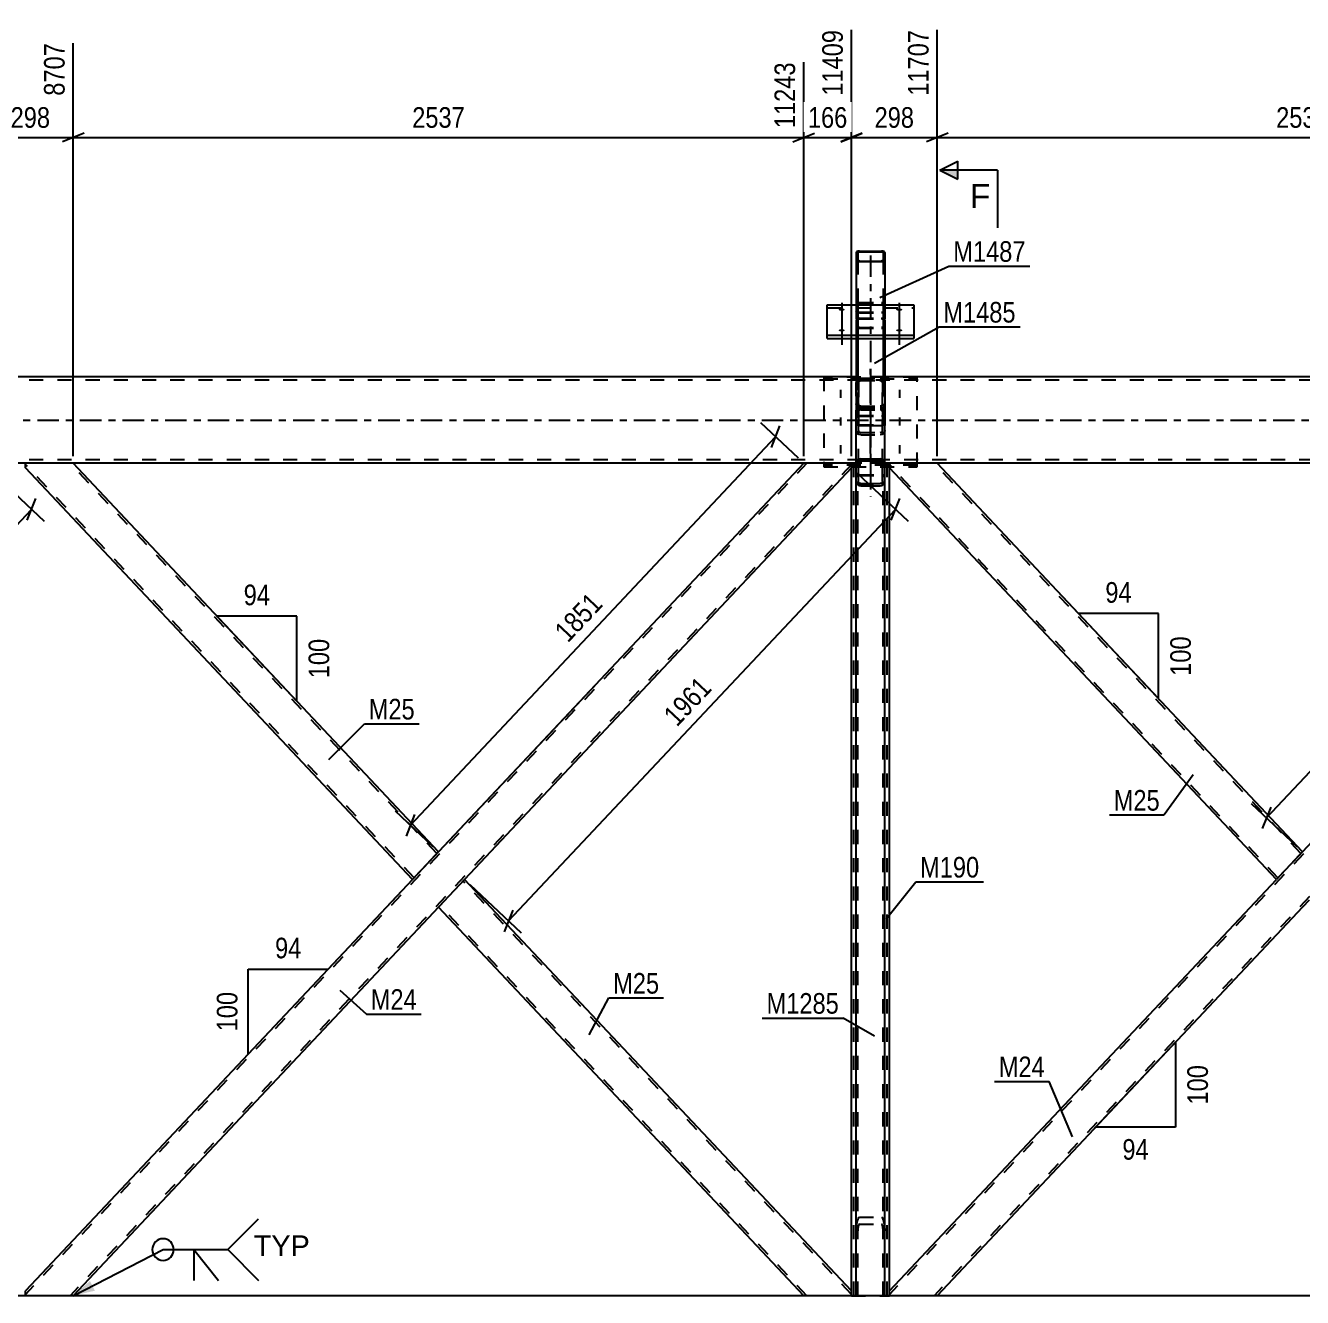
# Model space of a CAD drawing. Header units: millimetres. Extents: x -167 to 1022, y -666 to 175.
# Drawn here: x 341.6 to 519, y -121.8 to 54.8 of the extents above; entities that cross this region are included whole.
import ezdxf

# ---------------------------------------------------------------- set-up
doc = ezdxf.new("R2010")
doc.units = ezdxf.units.MM
doc.linetypes.add('DXK_LINE_DOT2', pattern=[3.9198, 1.9599, -1.9599])
doc.linetypes.add('DXK_LINE_DOT3', pattern=[5.9187, 2.979, -0.9799, 0.9799, -0.9799])
doc.styles.add('Arial', font='ARIAL.TTF', dxfattribs={"height": 0.2})
doc.styles.add('Arial Narrow', font='ARIALN.TTF', dxfattribs={"height": 0.2})

# ---------------------------------------------------------------- blocks, each defined once
blk = doc.blocks.new('Part-389677493-1392 - 1175')
at = {"color": 7, "linetype": 'DXK_LINE_DOT2'}
for p, q in [((450.17, -6), (341.64, -121.41)), ((456.36, -6.19), (347.83, -121.6)), ((456.36, -6), (449.73, -6)), ((399, -59.95), (395.38, -63.8)), ((402.63, -63.8), (399, -67.65)), ((348.27, -121.6), (341.64, -121.6))]:
    blk.add_line(p, q, dxfattribs=at)
at = {"color": 2, "linetype": 'Continuous'}
for p, q in [((449.73, -6), (399, -59.95)), ((456.36, -6.66), (402.63, -63.8)), ((456.36, -6.66), (456.36, -6)), ((395.38, -63.8), (341.64, -120.94)), ((399, -67.65), (348.27, -121.6)), ((341.64, -121.52), (341.64, -120.94)), ((341.64, -121.6), (341.64, -121.52))]:
    blk.add_line(p, q, dxfattribs=at)
blk = doc.blocks.new('Part-389677493-1393 - 1175')
at = {"color": 2, "linetype": 'Continuous'}
for p, q in [((341.64, -6.66), (341.64, -6)), ((395.38, -63.8), (341.64, -6.66)), ((399, -59.95), (348.27, -6)), ((399, -59.95), (398.56, -60.41)), ((398.56, -60.41), (395.38, -63.8))]:
    blk.add_line(p, q, dxfattribs=at)
at = {"color": 7, "linetype": 'DXK_LINE_DOT2'}
for p, q in [((348.27, -6), (341.64, -6)), ((395.6, -63.57), (341.64, -6.19)), ((398.78, -60.18), (347.83, -6)), ((398.97, -59.98), (398.56, -60.41)), ((395.6, -63.57), (395.61, -63.55))]:
    blk.add_line(p, q, dxfattribs=at)
blk = doc.blocks.new('Part-389677493-1394 - 1175')
at = {"color": 7, "linetype": 'DXK_LINE_DOT2'}
for p, q in [((570.17, -6), (461.64, -121.41)), ((576.36, -6.19), (467.83, -121.6)), ((576.36, -6), (569.73, -6)), ((519, -59.95), (515.38, -63.8)), ((522.63, -63.8), (519, -67.65)), ((468.27, -121.6), (461.64, -121.6))]:
    blk.add_line(p, q, dxfattribs=at)
at = {"color": 2, "linetype": 'Continuous'}
for p, q in [((569.73, -6), (519, -59.95)), ((576.36, -6.66), (522.63, -63.8)), ((576.36, -6.66), (576.36, -6)), ((461.64, -120.94), (515.38, -63.8)), ((519, -67.65), (468.27, -121.6)), ((461.64, -121.6), (461.64, -120.94))]:
    blk.add_line(p, q, dxfattribs=at)
blk = doc.blocks.new('Part-389677493-1395 - 1175')
at = {"color": 2, "linetype": 'Continuous'}
for p, q in [((461.64, -6.66), (461.64, -6)), ((515.38, -63.8), (461.64, -6.66)), ((519, -59.95), (468.27, -6)), ((518.87, -60.08), (518.56, -60.41)), ((519, -59.95), (518.87, -60.08)), ((518.56, -60.41), (515.38, -63.8))]:
    blk.add_line(p, q, dxfattribs=at)
at = {"color": 7, "linetype": 'DXK_LINE_DOT2'}
for p, q in [((468.27, -6), (461.64, -6)), ((515.6, -63.57), (461.64, -6.19)), ((518.78, -60.18), (467.83, -6)), ((518.73, -60.23), (518.56, -60.41)), ((518.87, -60.08), (518.78, -60.18)), ((515.6, -63.57), (515.61, -63.55))]:
    blk.add_line(p, q, dxfattribs=at)
blk = doc.blocks.new('Part-389677493-1405 - 1175')
at = {"color": 7, "linetype": 'DXK_LINE_DOT2'}
for p, q in [((461.64, -6), (456.36, -6)), ((456.36, -6.66), (456.36, -6)), ((456.68, -121.6), (456.68, -6)), ((461.32, -121.6), (461.32, -6)), ((461.64, -6.66), (461.64, -6)), ((456.36, -121.6), (456.36, -120.94)), ((456.36, -121.6), (461.64, -121.6)), ((461.64, -121.6), (461.64, -120.94))]:
    blk.add_line(p, q, dxfattribs=at)
at = {"color": 2, "linetype": 'Continuous'}
for p, q in [((456.36, -120.94), (456.36, -6.66)), ((461.64, -120.94), (461.64, -6.66))]:
    blk.add_line(p, q, dxfattribs=at)
blk = doc.blocks.new('Part-389677493-1414 - 1175')
at = {"color": 2, "linetype": 'Continuous'}
for p, q in [((402.63, -63.8), (399, -67.65)), ((456.36, -120.94), (402.63, -63.8)), ((449.73, -121.6), (399, -67.65)), ((456.36, -121.6), (456.36, -120.94))]:
    blk.add_line(p, q, dxfattribs=at)
at = {"color": 7, "linetype": 'DXK_LINE_DOT2'}
for p, q in [((456.36, -121.41), (402.41, -64.03)), ((399.22, -67.42), (399.24, -67.4)), ((450.17, -121.6), (399.22, -67.42)), ((456.36, -121.6), (449.73, -121.6))]:
    blk.add_line(p, q, dxfattribs=at)
blk = doc.blocks.new('Part-389677493-68624 - 1175')
at = {"color": 2, "linetype": 'Continuous'}
for p, q in [((453, 11.32), (453, 16.01)), ((453, 16.01), (465, 16.01)), ((465, 16.01), (465, 11.32)), ((453, 11.77), (465, 11.77)), ((453, 11.32), (465, 11.32))]:
    blk.add_line(p, q, dxfattribs=at)
at = {"color": 7, "linetype": 'DXK_LINE_DOT2'}
blk.add_line((453, 15.56), (465, 15.56), dxfattribs=at)
blk = doc.blocks.new('Part-389677493-1445 - 1175')
at = {"color": 7, "linetype": 'DXK_LINE_DOT3'}
blk.add_line((459, -3.58), (459, 7.12), dxfattribs=at)
at = {"color": 7, "linetype": 'DXK_LINE_DOT2'}
for p, q in [((457.04, 5.38), (457, 5.14)), ((457.05, 5.41), (457.04, 5.38)), ((457.64, 5.83), (457.4, 5.77)), ((457.52, 5.46), (457.64, 5.48)), ((457.64, 5.83), (460.36, 5.83)), ((457.64, 5.48), (460.36, 5.48)), ((460.61, 5.77), (460.36, 5.83)), ((460.36, 5.48), (460.48, 5.46)), ((460.96, 5.38), (460.95, 5.41)), ((461, 5.14), (460.96, 5.38)), ((457, 5.14), (457, -1.44)), ((457.32, 5.14), (457.35, 5.27)), ((457.32, 5.14), (457.32, -1.44)), ((460.66, 5.27), (460.68, 5.14)), ((460.68, 5.14), (460.68, -1.44)), ((461, 5.14), (461, -1.44)), ((457, 2.25), (457.05, 1.99)), ((457.35, 2.12), (457.32, 2.25)), ((457.64, 1.91), (457.52, 1.94)), ((457.64, 1.91), (460.36, 1.91)), ((460.48, 1.94), (460.36, 1.91)), ((460.68, 2.25), (460.66, 2.12)), ((460.95, 1.99), (461, 2.25)), ((457, 1.12), (457.05, 1.35)), ((457.05, 1.35), (457.19, 1.55)), ((457.19, 1.55), (457.4, 1.68)), ((457.35, 1.23), (457.32, 1.12)), ((457.41, 1.33), (457.35, 1.23)), ((457.4, 1.68), (457.64, 1.72)), ((457.4, 1.62), (457.64, 1.57)), ((457.52, 1.4), (457.41, 1.33)), ((457.64, 1.42), (457.52, 1.4)), ((457.64, 1.72), (460.36, 1.72)), ((457.64, 1.57), (460.36, 1.57)), ((457.64, 1.42), (460.36, 1.42)), ((460.36, 1.72), (460.61, 1.68)), ((460.36, 1.57), (460.61, 1.62)), ((460.48, 1.4), (460.36, 1.42)), ((460.59, 1.33), (460.48, 1.4)), ((460.66, 1.23), (460.59, 1.33)), ((460.61, 1.68), (460.81, 1.55)), ((460.68, 1.12), (460.66, 1.23)), ((460.81, 1.55), (460.95, 1.35)), ((460.95, 1.35), (461, 1.12)), ((457.05, -1.67), (457, -1.44)), ((457.19, -1.86), (457.05, -1.67)), ((457.32, -1.44), (457.35, -1.55)), ((457.35, -1.55), (457.41, -1.65)), ((457.41, -1.65), (457.52, -1.71)), ((457.52, -1.71), (457.64, -1.74)), ((457.64, -1.74), (460.36, -1.74)), ((460.36, -1.74), (460.48, -1.71)), ((460.48, -1.71), (460.59, -1.65)), ((460.59, -1.65), (460.66, -1.55)), ((460.66, -1.55), (460.68, -1.44)), ((460.95, -1.67), (460.81, -1.86)), ((461, -1.44), (460.95, -1.67)), ((457.4, -1.99), (457.19, -1.86)), ((457.64, -2.04), (457.4, -1.99)), ((457.64, -2.04), (460.36, -2.04)), ((460.61, -1.99), (460.36, -2.04)), ((460.81, -1.86), (460.61, -1.99))]:
    blk.add_line(p, q, dxfattribs=at)
for centre, radius, start, end in [((457.67, 5.17), 0.662, 114.32, 159.2417), ((457.65, 5.16), 0.331, 114.32, 159.2417), ((460.35, 5.16), 0.331, 20.7583, 65.68), ((460.33, 5.17), 0.662, 20.7583, 65.68), ((457.67, 2.22), 0.662, 200.7583, 245.68), ((457.65, 2.24), 0.331, 200.7583, 245.68), ((460.35, 2.24), 0.331, 294.32, 339.2417), ((460.33, 2.22), 0.662, 294.32, 339.2417)]:
    blk.add_arc(centre, radius, start, end, dxfattribs=at)
blk = doc.blocks.new('Part-389677493-1447 - 1175')
at = {"color": 7, "linetype": 'DXK_LINE_DOT2'}
for p, q in [((465.5, 5.95), (452.5, 5.95)), ((452.5, 5.95), (452.5, -6.48)), ((452.5, 5.73), (465.5, 5.73)), ((465.5, -6.48), (465.5, 5.95)), ((465.5, -6.27), (452.5, -6.27)), ((452.5, -6.48), (465.5, -6.48))]:
    blk.add_line(p, q, dxfattribs=at)
blk = doc.blocks.new('Part-389677493-68618 - 1175')
at = {"color": 7, "linetype": 'DXK_LINE_DOT2'}
for p, q in [((457, 16.16), (457.04, 16.23)), ((457, 16.01), (457, 11.32)), ((457.04, 16.23), (457.14, 16.28)), ((457.14, 16.28), (457.3, 16.32)), ((457.26, 16.19), (457.24, 16.16)), ((457.24, 16.16), (457.24, 5.69)), ((457.31, 16.22), (457.26, 16.19)), ((457.3, 16.32), (457.48, 16.33)), ((457.39, 16.24), (457.31, 16.22)), ((457.48, 16.25), (457.39, 16.24)), ((457.48, 16.33), (460.52, 16.33)), ((457.48, 16.25), (460.52, 16.25)), ((460.52, 16.33), (460.7, 16.32)), ((460.61, 16.24), (460.52, 16.25)), ((460.69, 16.22), (460.61, 16.24)), ((460.74, 16.19), (460.69, 16.22)), ((460.7, 16.32), (460.86, 16.28)), ((460.76, 16.16), (460.74, 16.19)), ((460.76, 16.16), (460.76, 5.69)), ((460.86, 16.28), (460.86, 16.28)), ((460.86, 16.28), (460.96, 16.23)), ((460.96, 16.23), (461, 16.16)), ((461, 16.16), (461, 5.69)), ((457.04, 14.99), (457, 15.05)), ((457.14, 14.93), (457.04, 14.99)), ((457.3, 14.89), (457.14, 14.93)), ((457.24, 15.05), (457.26, 15.02)), ((457.26, 15.02), (457.31, 14.99)), ((457.48, 14.88), (457.3, 14.89)), ((457.31, 14.99), (457.39, 14.97)), ((457.39, 14.97), (457.48, 14.97)), ((457.48, 14.97), (460.52, 14.97)), ((457.48, 14.88), (460.52, 14.88)), ((460.52, 14.97), (460.61, 14.97)), ((460.7, 14.89), (460.52, 14.88)), ((460.61, 14.97), (460.69, 14.99)), ((460.69, 14.99), (460.74, 15.02)), ((460.86, 14.93), (460.7, 14.89)), ((460.74, 15.02), (460.76, 15.05)), ((460.96, 14.99), (460.86, 14.93)), ((461, 15.05), (460.96, 14.99)), ((461, 6), (457, 6)), ((457, 6), (457, 5.69)), ((457, 5.83), (457.04, 5.83)), ((457, 5.69), (457.04, 5.62)), ((457.04, 5.83), (457.24, 5.83)), ((457.04, 5.62), (457.14, 5.56)), ((457.14, 5.56), (457.3, 5.53)), ((457.26, 5.65), (457.24, 5.69)), ((457.31, 5.63), (457.26, 5.65)), ((457.3, 5.53), (457.48, 5.51)), ((457.39, 5.61), (457.31, 5.63)), ((457.48, 5.6), (457.39, 5.61)), ((457.48, 5.6), (460.52, 5.6)), ((457.48, 5.51), (460.52, 5.51)), ((460.61, 5.61), (460.52, 5.6)), ((460.52, 5.51), (460.7, 5.53)), ((460.69, 5.63), (460.61, 5.61)), ((460.74, 5.65), (460.69, 5.63)), ((460.7, 5.53), (460.86, 5.56)), ((460.76, 5.69), (460.74, 5.65)), ((460.76, 5.83), (461, 5.83)), ((460.86, 5.56), (460.96, 5.62)), ((460.96, 5.62), (461, 5.69))]:
    blk.add_line(p, q, dxfattribs=at)
at = {"color": 2, "linetype": 'Continuous'}
for p, q in [((457, 16.16), (457, 16.01)), ((457, 16.16), (457, 16.16)), ((457, 11.32), (457, 6))]:
    blk.add_line(p, q, dxfattribs=at)
blk = doc.blocks.new('Part-389677493-1498 - 1175')
at = {"color": 7, "linetype": 'DXK_LINE_DOT2'}
for p, q in [((798, -121.6), (-18.36, -121.6)), ((461, -121.6), (457, -121.6))]:
    blk.add_line(p, q, dxfattribs=at)
at = {"color": 2, "linetype": 'Continuous'}
for p, q in [((457, -121.6), (221, -121.6)), ((637.01, -121.6), (461, -121.6))]:
    blk.add_line(p, q, dxfattribs=at)
blk = doc.blocks.new('Part-389677493-1499 - 1175')
at = {"color": 7, "linetype": 'DXK_LINE_DOT2'}
for p, q in [((838, 5.52), (0, 5.52)), ((461, 6), (457, 6)), ((838, -5.52), (0, -5.52)), ((838, -6), (101.4, -6)), ((461, -6), (457, -6))]:
    blk.add_line(p, q, dxfattribs=at)
at = {"color": 2, "linetype": 'Continuous'}
for p, q in [((457, 6), (221, 6)), ((637, 6), (461, 6)), ((457, -6), (221, -6)), ((637.01, -6), (461, -6))]:
    blk.add_line(p, q, dxfattribs=at)
at = {"color": 7, "linetype": 'DXK_LINE_DOT3'}
blk.add_line((0, 0), (838, 0), dxfattribs=at)
blk = doc.blocks.new('Bolt-389677493-68636 - 1175')
at = {"linetype": 'Continuous'}
for points in [[(455, 15.18), (454.91, 15.18), (454.82, 15.19), (454.74, 15.2), (454.67, 15.23), (454.62, 15.25), (454.58, 15.28), (454.56, 15.31), (454.56, 15.34), (454.58, 15.37), (454.62, 15.4), (454.67, 15.43), (454.74, 15.45), (454.82, 15.46), (454.91, 15.47), (455, 15.48), (455.09, 15.47), (455.18, 15.46), (455.26, 15.45), (455.33, 15.43), (455.38, 15.4), (455.42, 15.37), (455.44, 15.34), (455.44, 15.31), (455.42, 15.28), (455.38, 15.25), (455.33, 15.23), (455.26, 15.2), (455.18, 15.19), (455.09, 15.18)], [(455, 12.3), (454.91, 12.31), (454.82, 12.32), (454.74, 12.33), (454.67, 12.35), (454.62, 12.38), (454.58, 12.41), (454.56, 12.44), (454.56, 12.47), (454.58, 12.5), (454.62, 12.53), (454.67, 12.55), (454.74, 12.58), (454.82, 12.59), (454.91, 12.6), (455, 12.6), (455.09, 12.6), (455.18, 12.59), (455.26, 12.58), (455.33, 12.55), (455.38, 12.53), (455.42, 12.5), (455.44, 12.47), (455.44, 12.44), (455.42, 12.41), (455.38, 12.38), (455.33, 12.35), (455.26, 12.33), (455.18, 12.32), (455.09, 12.31)]]:
    blk.add_hatch(color=1, dxfattribs=at).paths.add_polyline_path(points)
at = {"color": 1, "linetype": 'Continuous'}
for p, q in [((455, 16.27), (455, 13.33)), ((455, 13.39), (455, 10.46))]:
    blk.add_line(p, q, dxfattribs=at)
blk = doc.blocks.new('Part-389677493-68629 - 1175')
at = {"color": 2, "linetype": 'Continuous'}
for p, q in [((457.04, 23.35), (457, 23.28)), ((457, 23.28), (457, 16.01)), ((457.14, 23.4), (457.04, 23.35)), ((457.3, 23.44), (457.14, 23.4)), ((457.24, 23.28), (457.26, 23.31)), ((457.24, 23.28), (457.24, 22.17)), ((457.26, 23.31), (457.31, 23.34)), ((457.48, 23.45), (457.3, 23.44)), ((457.31, 23.34), (457.39, 23.36)), ((457.39, 23.36), (457.48, 23.37)), ((457.48, 23.45), (460.52, 23.45)), ((457.48, 23.37), (460.52, 23.37)), ((460.7, 23.44), (460.52, 23.45)), ((460.52, 23.37), (460.61, 23.36)), ((460.61, 23.36), (460.69, 23.34)), ((460.69, 23.34), (460.74, 23.31)), ((460.86, 23.4), (460.7, 23.44)), ((460.74, 23.31), (460.76, 23.28)), ((460.76, 23.28), (460.76, 22.17)), ((460.96, 23.35), (460.86, 23.4)), ((461, 23.28), (460.96, 23.35)), ((461, 23.28), (461, 16.01)), ((457, 22.17), (457.04, 22.11)), ((457.04, 22.11), (457.14, 22.05)), ((457.14, 22.05), (457.3, 22.01)), ((457.26, 22.14), (457.24, 22.17)), ((457.31, 22.11), (457.26, 22.14)), ((457.3, 22.01), (457.48, 22)), ((457.39, 22.09), (457.31, 22.11)), ((457.48, 22.08), (457.39, 22.09)), ((457.48, 22.08), (460.52, 22.08)), ((457.48, 22), (460.52, 22)), ((460.61, 22.09), (460.52, 22.08)), ((460.52, 22), (460.7, 22.01)), ((460.69, 22.11), (460.61, 22.09)), ((460.74, 22.14), (460.69, 22.11)), ((460.7, 22.01), (460.86, 22.05)), ((460.76, 22.17), (460.74, 22.14)), ((460.86, 22.05), (460.96, 22.11)), ((460.96, 22.11), (461, 22.17))]:
    blk.add_line(p, q, dxfattribs=at)
at = {"color": 7, "linetype": 'DXK_LINE_DOT2'}
for p, q in [((457.24, 22.17), (457.24, 5.81)), ((460.76, 22.17), (460.76, 5.81)), ((457, 16.01), (457, 5.81)), ((461, 16.01), (461, 5.81)), ((461, 6), (457, 6)), ((457, 5.83), (457.24, 5.83)), ((457.04, 5.74), (457, 5.81)), ((457.14, 5.68), (457.04, 5.74)), ((457.3, 5.64), (457.14, 5.68)), ((457.24, 5.81), (457.26, 5.77)), ((457.26, 5.77), (457.31, 5.74)), ((457.48, 5.63), (457.3, 5.64)), ((457.31, 5.74), (457.39, 5.73)), ((457.39, 5.73), (457.48, 5.72)), ((457.48, 5.72), (460.52, 5.72)), ((457.48, 5.63), (460.52, 5.63)), ((460.52, 5.72), (460.61, 5.73)), ((460.7, 5.64), (460.52, 5.63)), ((460.61, 5.73), (460.69, 5.74)), ((460.69, 5.74), (460.74, 5.77)), ((460.86, 5.68), (460.7, 5.64)), ((460.74, 5.77), (460.76, 5.81)), ((460.76, 5.83), (461, 5.83)), ((460.96, 5.74), (460.86, 5.68)), ((461, 5.81), (460.96, 5.74))]:
    blk.add_line(p, q, dxfattribs=at)
blk = doc.blocks.new('Bolt-389677493-1554 - 1175')
at = {"color": 1, "linetype": 'DXK_LINE_DOT2'}
for p, q in [((454.9, 3.08), (454.9, 4.21)), ((459, 3.08), (459, 4.21)), ((463.1, 3.08), (463.1, 4.21)), ((454.9, -0.77), (454.9, 0.36)), ((463.1, -0.77), (463.1, 0.36)), ((454.9, -4.63), (454.9, -3.49)), ((459, -4.63), (459, -3.49)), ((463.1, -4.63), (463.1, -3.49))]:
    blk.add_line(p, q, dxfattribs=at)
blk = doc.blocks.new('Part-389677493-63016 - 1175')
at = {"color": 7, "linetype": 'DXK_LINE_DOT3'}
blk.add_line((459, 7.12), (459, -10.67), dxfattribs=at)
at = {"color": 7, "linetype": 'DXK_LINE_DOT2'}
for p, q in [((457, 5.14), (457.04, 5.34)), ((457.04, 5.34), (457.05, 5.41)), ((457.4, 5.77), (457.64, 5.83)), ((457.64, 5.48), (457.52, 5.46)), ((457.64, 5.83), (460.36, 5.83)), ((457.64, 5.48), (460.36, 5.48)), ((460.36, 5.83), (460.61, 5.77)), ((460.48, 5.46), (460.36, 5.48)), ((460.95, 5.41), (460.96, 5.34)), ((460.96, 5.34), (461, 5.14)), ((457, -0.59), (457, 5.14)), ((457.35, 5.27), (457.32, 5.14)), ((457.32, -5.97), (457.32, 5.14)), ((460.68, 5.14), (460.66, 5.27)), ((460.68, -5.97), (460.68, 5.14)), ((461, -0.59), (461, 5.14)), ((457.05, 1.99), (457, 2.25)), ((457.32, 2.25), (457.35, 2.12)), ((457.52, 1.94), (457.64, 1.91)), ((457.64, 1.91), (460.36, 1.91)), ((460.36, 1.91), (460.48, 1.94)), ((460.66, 2.12), (460.68, 2.25)), ((461, 2.25), (460.95, 1.99)), ((457.64, 1.57), (457.4, 1.62)), ((457.64, 1.57), (460.36, 1.57)), ((460.61, 1.62), (460.36, 1.57)), ((461, -8.53), (461, -5.97))]:
    blk.add_line(p, q, dxfattribs=at)
at = {"color": 2, "linetype": 'Continuous'}
for p, q in [((457, -8.53), (457, -0.59)), ((461, -5.97), (461, -0.59)), ((457.05, -5.74), (457, -5.97)), ((457.19, -5.55), (457.05, -5.74)), ((457.4, -5.42), (457.19, -5.55)), ((457.32, -5.97), (457.35, -5.86)), ((457.32, -8.53), (457.32, -5.97)), ((457.35, -5.86), (457.41, -5.76)), ((457.64, -5.37), (457.4, -5.42)), ((457.41, -5.76), (457.52, -5.7)), ((457.52, -5.7), (457.64, -5.67)), ((457.64, -5.37), (460.36, -5.37)), ((457.64, -5.67), (460.36, -5.67)), ((460.61, -5.42), (460.36, -5.37)), ((460.36, -5.67), (460.48, -5.7)), ((460.48, -5.7), (460.59, -5.76)), ((460.59, -5.76), (460.66, -5.86)), ((460.81, -5.55), (460.61, -5.42)), ((460.66, -5.86), (460.68, -5.97)), ((460.68, -8.53), (460.68, -5.97)), ((460.95, -5.74), (460.81, -5.55)), ((461, -5.97), (460.95, -5.74)), ((461, -8.53), (461, -5.97)), ((457, -8.53), (457.05, -8.76)), ((457.05, -8.76), (457.19, -8.96)), ((457.35, -8.65), (457.32, -8.53)), ((457.41, -8.74), (457.35, -8.65)), ((457.52, -8.81), (457.41, -8.74)), ((457.64, -8.83), (457.52, -8.81)), ((457.64, -8.83), (460.36, -8.83)), ((460.48, -8.81), (460.36, -8.83)), ((460.59, -8.74), (460.48, -8.81)), ((460.66, -8.65), (460.59, -8.74)), ((460.68, -8.53), (460.66, -8.65)), ((460.81, -8.96), (460.95, -8.76)), ((460.95, -8.76), (461, -8.53)), ((457.19, -8.96), (457.4, -9.09)), ((457.4, -9.09), (457.64, -9.13)), ((457.64, -9.13), (460.36, -9.13)), ((460.36, -9.13), (460.61, -9.09)), ((460.61, -9.09), (460.81, -8.96))]:
    blk.add_line(p, q, dxfattribs=at)
at = {"color": 7, "linetype": 'DXK_LINE_DOT2'}
for centre, radius, start, end in [((457.67, 5.17), 0.662, 114.3199, 159.2417), ((457.65, 5.16), 0.331, 114.3199, 159.2417), ((460.35, 5.16), 0.331, 20.7583, 65.6801), ((457.67, 2.22), 0.662, 200.7583, 245.6801), ((457.65, 2.24), 0.331, 200.7583, 245.6801), ((460.35, 2.24), 0.331, 294.3199, 339.2417), ((460.33, 2.22), 0.662, 294.3199, 339.2417)]:
    blk.add_arc(centre, radius, start, end, dxfattribs=at)
blk = doc.blocks.new('Part-389677493-63017 - 1175')
at = {"color": 7, "linetype": 'DXK_LINE_DOT2'}
for p, q in [((457.04, -7.72), (457, -7.78)), ((457, -8.53), (457, -7.78)), ((457.14, -7.66), (457.04, -7.72)), ((457.3, -7.63), (457.14, -7.66)), ((457.24, -7.78), (457.26, -7.75)), ((457.24, -121.6), (457.24, -7.78)), ((457.26, -8.86), (457.24, -8.82)), ((457.26, -7.75), (457.31, -7.72)), ((457.31, -8.88), (457.26, -8.86)), ((457.48, -7.61), (457.3, -7.63)), ((457.31, -7.72), (457.32, -7.72)), ((457.32, -7.72), (457.39, -7.7)), ((457.39, -7.7), (457.41, -7.7)), ((457.41, -7.7), (457.48, -7.7)), ((457.48, -7.61), (457.52, -7.61)), ((457.48, -7.7), (457.52, -7.7)), ((457.52, -7.61), (460.52, -7.61)), ((457.52, -7.7), (460.52, -7.7)), ((460.7, -7.63), (460.52, -7.61)), ((460.52, -7.7), (460.61, -7.7)), ((460.61, -7.7), (460.69, -7.72)), ((460.69, -7.72), (460.74, -7.75)), ((460.74, -8.86), (460.69, -8.88)), ((460.86, -7.66), (460.7, -7.63)), ((460.74, -7.75), (460.76, -7.78)), ((460.76, -8.82), (460.74, -8.86)), ((460.76, -121.6), (460.76, -7.78)), ((460.96, -7.72), (460.86, -7.66)), ((461, -7.78), (460.96, -7.72)), ((461, -8.53), (461, -7.78)), ((457.3, -8.98), (457.18, -8.95)), ((457.3, -8.98), (457.48, -8.99)), ((457.39, -8.9), (457.31, -8.88)), ((457.48, -8.91), (457.39, -8.9)), ((457.48, -8.91), (460.52, -8.91)), ((457.48, -8.99), (460.52, -8.99)), ((460.61, -8.9), (460.52, -8.91)), ((460.52, -8.99), (460.7, -8.98)), ((460.69, -8.88), (460.61, -8.9)), ((460.82, -8.95), (460.7, -8.98)), ((457.3, -110.84), (457.48, -110.69)), ((457.48, -111.65), (457.39, -111.73)), ((457.48, -110.69), (460.52, -110.69)), ((457.48, -111.65), (460.52, -111.65)), ((460.52, -110.69), (460.7, -110.84)), ((460.61, -111.73), (460.52, -111.65)), ((457, -112.61), (457.04, -111.88)), ((457.26, -112.25), (457.24, -112.61)), ((460.76, -112.61), (460.74, -112.25)), ((460.96, -111.88), (461, -112.61)), ((460.7, -121.6), (460.52, -121.6)), ((460.86, -121.6), (460.76, -121.6))]:
    blk.add_line(p, q, dxfattribs=at)
at = {"color": 2, "linetype": 'Continuous'}
for p, q in [((457, -121.6), (457, -8.53)), ((457, -8.82), (457.04, -8.89)), ((460.96, -8.89), (461, -8.82)), ((461, -121.6), (461, -8.53)), ((457.04, -8.89), (457.14, -8.94)), ((457.18, -8.95), (457.14, -8.94)), ((460.86, -8.94), (460.82, -8.95)), ((460.86, -8.94), (460.96, -8.89)), ((460.52, -121.6), (457, -121.6)), ((460.86, -121.6), (460.52, -121.6)), ((460.96, -121.6), (460.86, -121.6)), ((461, -121.6), (460.96, -121.6))]:
    blk.add_line(p, q, dxfattribs=at)
at = {"color": 7, "linetype": 'DXK_LINE_DOT2'}
for centre, radius, start, end in [((459.84, -112.03), 2.8, 154.9533, 176.9972), ((458.66, -112.32), 1.4, 154.9533, 176.9972), ((459.34, -112.32), 1.4, 3.0028, 25.0467), ((458.16, -112.03), 2.8, 3.0028, 25.0467)]:
    blk.add_arc(centre, radius, start, end, dxfattribs=at)
blk = doc.blocks.new('Part-389677493-68623 - 1175')
at = {"color": 7, "linetype": 'DXK_LINE_DOT3'}
blk.add_line((459, 22.84), (459, -9.47), dxfattribs=at)
at = {"color": 7, "linetype": 'DXK_LINE_DOT2'}
for p, q in [((457.04, 14.02), (457, 13.96)), ((457, 13.96), (457, 11.32)), ((457, 12.92), (457.04, 12.86)), ((457.14, 14.08), (457.04, 14.02)), ((457.04, 12.86), (457.14, 12.81)), ((457.3, 14.11), (457.14, 14.08)), ((457.14, 12.81), (457.3, 12.77)), ((457.24, 13.96), (457.26, 13.99)), ((457.24, 13.96), (457.24, -0.59)), ((457.26, 12.89), (457.24, 12.92)), ((457.26, 13.99), (457.31, 14.02)), ((457.31, 12.86), (457.26, 12.89)), ((457.48, 14.13), (457.3, 14.11)), ((457.3, 12.77), (457.48, 12.76)), ((457.31, 14.02), (457.39, 14.04)), ((457.39, 12.85), (457.31, 12.86)), ((457.39, 14.04), (457.48, 14.04)), ((457.48, 12.84), (457.39, 12.85)), ((457.48, 14.13), (460.52, 14.13)), ((457.48, 14.04), (460.52, 14.04)), ((457.48, 12.84), (460.52, 12.84)), ((457.48, 12.76), (460.52, 12.76)), ((460.7, 14.11), (460.52, 14.13)), ((460.52, 14.04), (460.61, 14.04)), ((460.61, 12.85), (460.52, 12.84)), ((460.52, 12.76), (460.7, 12.77)), ((460.61, 14.04), (460.69, 14.02)), ((460.69, 12.86), (460.61, 12.85)), ((460.69, 14.02), (460.74, 13.99)), ((460.74, 12.89), (460.69, 12.86)), ((460.86, 14.08), (460.7, 14.11)), ((460.7, 12.77), (460.86, 12.81)), ((460.74, 13.99), (460.76, 13.96)), ((460.76, 12.92), (460.74, 12.89)), ((460.76, 13.96), (460.76, -0.59)), ((460.96, 14.02), (460.86, 14.08)), ((460.86, 12.81), (460.96, 12.86)), ((461, 13.96), (460.96, 14.02)), ((460.96, 12.86), (461, 12.92)), ((461, 13.96), (461, 11.32)), ((457, 0.45), (457.04, 0.51)), ((457.04, 0.51), (457.14, 0.56)), ((457.14, 0.56), (457.3, 0.6)), ((457.26, 0.48), (457.24, 0.45)), ((457.31, 0.51), (457.26, 0.48)), ((457.3, 0.6), (457.48, 0.61)), ((457.39, 0.52), (457.31, 0.51)), ((457.48, 0.53), (457.39, 0.52)), ((457.48, 0.61), (460.52, 0.61)), ((457.48, 0.53), (460.52, 0.53)), ((460.52, 0.61), (460.7, 0.6)), ((460.61, 0.52), (460.52, 0.53)), ((460.69, 0.51), (460.61, 0.52)), ((460.74, 0.48), (460.69, 0.51)), ((460.7, 0.6), (460.86, 0.56)), ((460.76, 0.45), (460.74, 0.48)), ((460.86, 0.56), (460.96, 0.51)), ((460.96, 0.51), (461, 0.45)), ((457.24, -0.59), (457.26, -0.62)), ((457.26, -0.62), (457.31, -0.65)), ((457.31, -0.65), (457.39, -0.67)), ((457.39, -0.67), (457.48, -0.67)), ((457.48, -0.67), (460.52, -0.67)), ((460.52, -0.67), (460.61, -0.67)), ((460.61, -0.67), (460.69, -0.65)), ((460.69, -0.65), (460.74, -0.62)), ((460.74, -0.62), (460.76, -0.59))]:
    blk.add_line(p, q, dxfattribs=at)
at = {"color": 2, "linetype": 'Continuous'}
for p, q in [((457, 11.32), (457, -0.59)), ((461, 11.32), (461, -0.59)), ((457.04, -0.66), (457, -0.59)), ((457.14, -0.71), (457.04, -0.66)), ((457.3, -0.74), (457.14, -0.71)), ((457.48, -0.76), (457.3, -0.74)), ((457.48, -0.76), (460.52, -0.76)), ((460.7, -0.74), (460.52, -0.76)), ((460.86, -0.71), (460.7, -0.74)), ((460.96, -0.66), (460.86, -0.71)), ((461, -0.59), (460.96, -0.66))]:
    blk.add_line(p, q, dxfattribs=at)
blk = doc.blocks.new('Bolt-389677493-68637 - 1175')
at = {"linetype": 'Continuous'}
for points in [[(463, 15.18), (462.91, 15.18), (462.82, 15.19), (462.74, 15.2), (462.67, 15.23), (462.62, 15.25), (462.58, 15.28), (462.56, 15.31), (462.56, 15.34), (462.58, 15.37), (462.62, 15.4), (462.67, 15.43), (462.74, 15.45), (462.82, 15.46), (462.91, 15.47), (463, 15.48), (463.09, 15.47), (463.18, 15.46), (463.26, 15.45), (463.33, 15.43), (463.38, 15.4), (463.42, 15.37), (463.44, 15.34), (463.44, 15.31), (463.42, 15.28), (463.38, 15.25), (463.33, 15.23), (463.26, 15.2), (463.18, 15.19), (463.09, 15.18)], [(463, 12.3), (462.91, 12.31), (462.82, 12.32), (462.74, 12.33), (462.67, 12.35), (462.62, 12.38), (462.58, 12.41), (462.56, 12.44), (462.56, 12.47), (462.58, 12.5), (462.62, 12.53), (462.67, 12.55), (462.74, 12.58), (462.82, 12.59), (462.91, 12.6), (463, 12.6), (463.09, 12.6), (463.18, 12.59), (463.26, 12.58), (463.33, 12.55), (463.38, 12.53), (463.42, 12.5), (463.44, 12.47), (463.44, 12.44), (463.42, 12.41), (463.38, 12.38), (463.33, 12.35), (463.26, 12.33), (463.18, 12.32), (463.09, 12.31)]]:
    blk.add_hatch(color=1, dxfattribs=at).paths.add_polyline_path(points)
at = {"color": 1, "linetype": 'Continuous'}
for p, q in [((463, 16.27), (463, 13.33)), ((463, 13.39), (463, 10.46))]:
    blk.add_line(p, q, dxfattribs=at)
blk = doc.blocks.new('AngleDimension-389677493-18002 - 1175')
at = {"color": 7, "linetype": 'Continuous'}
for p, q in [((370.3, -29.43), (368.22, -27.22)), ((379.32, -27.22), (368.22, -27.22)), ((379.32, -39.02), (368.22, -27.22)), ((379.32, -39.02), (379.32, -27.22))]:
    blk.add_line(p, q, dxfattribs=at)
at = {"color": 0}
for points in [[(376.2, -26.32), (376.2, -22.12), (371.34, -22.12), (371.34, -26.32)], [(384.42, -29.77), (380.22, -29.77), (380.22, -36.46), (384.42, -36.46)]]:
    blk.add_wipeout(points, dxfattribs=at)
at = {"color": 3, "style": 'Arial Narrow'}
blk.add_text('94', height=2.863, dxfattribs=at).set_placement((371.94, -25.72))
blk.add_text('100', height=2.863, rotation=90.0002, dxfattribs=at).set_placement((383.82, -35.86))
blk = doc.blocks.new('StraightDimension-389677493-28105 - 1175')
at = {"color": 7, "linetype": 'Continuous'}
for p, q in [((348.27, -5), (348.27, 52.35)), ((449.73, -5), (449.73, 49.68)), ((349.77, 39.83), (346.77, 38.63)), ((348.27, 39.23), (449.73, 39.23)), ((448.23, 38.63), (451.23, 39.83))]:
    blk.add_line(p, q, dxfattribs=at)
at = {"color": 0, "linetype": 'Continuous'}
blk.add_wipeout([(449.13, 50.28), (444.93, 50.28), (444.93, 39.93), (449.13, 39.93)], dxfattribs=at)
at = {"color": 0}
blk.add_wipeout([(403.26, 39.98), (403.26, 44.18), (394.75, 44.18), (394.75, 39.98)], dxfattribs=at)
at = {"color": 3, "linetype": 'Continuous', "style": 'Arial Narrow'}
blk.add_text('11243', height=2.863, rotation=90.0002, dxfattribs=at).set_placement((448.53, 40.53))
at = {"color": 3, "style": 'Arial Narrow'}
blk.add_text('2537', height=2.863, dxfattribs=at).set_placement((395.35, 40.58))
blk = doc.blocks.new('AngleDimension-389677493-17972 - 1175')
at = {"color": 7, "linetype": 'Continuous'}
for p, q in [((421.04, -36.52), (383.67, -76.25)), ((372.57, -76.25), (383.67, -76.25)), ((372.57, -88.05), (383.67, -76.25)), ((372.57, -88.05), (372.57, -76.25))]:
    blk.add_line(p, q, dxfattribs=at)
at = {"color": 0}
for points in [[(380.55, -75.35), (380.55, -71.15), (375.7, -71.15), (375.7, -75.35)], [(371.67, -78.8), (367.47, -78.8), (367.47, -85.49), (371.67, -85.49)]]:
    blk.add_wipeout(points, dxfattribs=at)
at = {"color": 3, "style": 'Arial Narrow'}
blk.add_text('94', height=2.863, dxfattribs=at).set_placement((376.3, -74.75))
blk.add_text('100', height=2.863, rotation=90.0002, dxfattribs=at).set_placement((371.07, -84.89))
blk = doc.blocks.new('AngleDimension-389677493-17957 - 1175')
at = {"color": 7, "linetype": 'Continuous'}
for p, q in [((484.94, -23.73), (487.9, -26.87)), ((499, -26.87), (487.9, -26.87)), ((499, -38.67), (487.9, -26.87)), ((499, -38.67), (499, -26.87))]:
    blk.add_line(p, q, dxfattribs=at)
at = {"color": 0}
for points in [[(495.87, -25.97), (495.87, -21.77), (491.02, -21.77), (491.02, -25.97)], [(504.1, -29.43), (499.9, -29.43), (499.9, -36.12), (504.1, -36.12)]]:
    blk.add_wipeout(points, dxfattribs=at)
at = {"color": 3, "style": 'Arial Narrow'}
blk.add_text('94', height=2.863, dxfattribs=at).set_placement((491.62, -25.37))
blk.add_text('100', height=2.863, rotation=90.0002, dxfattribs=at).set_placement((503.5, -35.52))
blk = doc.blocks.new('StraightDimension-389677493-28102 - 1175')
at = {"color": 7, "linetype": 'Continuous'}
for p, q in [((468.27, -5), (468.27, 54.18)), ((569.73, -5), (569.73, 49.68)), ((469.77, 39.83), (466.77, 38.63)), ((468.27, 39.23), (569.73, 39.23)), ((568.23, 38.63), (571.23, 39.83))]:
    blk.add_line(p, q, dxfattribs=at)
at = {"color": 0, "linetype": 'Continuous'}
blk.add_wipeout([(569.13, 50.28), (564.93, 50.28), (564.93, 39.93), (569.13, 39.93)], dxfattribs=at)
at = {"color": 0}
blk.add_wipeout([(523.26, 39.98), (523.26, 44.18), (514.75, 44.18), (514.75, 39.98)], dxfattribs=at)
at = {"color": 3, "linetype": 'Continuous', "style": 'Arial Narrow'}
blk.add_text('14243', height=2.863, rotation=90.0002, dxfattribs=at).set_placement((568.53, 40.53))
at = {"color": 3, "style": 'Arial Narrow'}
blk.add_text('2537', height=2.863, dxfattribs=at).set_placement((515.35, 40.58))
blk = doc.blocks.new('StraightDimension-389677493-32498 - 1175')
at = {"color": 7, "linetype": 'Continuous'}
for p, q in [((569.01, -5.31), (562.65, 0.66)), ((564.14, -2.8), (565.32, 0.21)), ((514, -55.24), (564.73, -1.29)), ((518.27, -59.26), (511.92, -53.29)), ((514.59, -53.74), (513.41, -56.74))]:
    blk.add_line(p, q, dxfattribs=at)
at = {"color": 0}
blk.add_wipeout([(541.73, -24.65), (538.67, -21.78), (532.84, -27.98), (535.9, -30.85)], dxfattribs=at)
at = {"color": 3, "style": 'Arial Narrow'}
blk.add_text('1851', height=2.863, rotation=46.7591, dxfattribs=at).set_placement((535.88, -30.01))
blk = doc.blocks.new('AngleDimension-389677493-17923 - 1175')
at = {"color": 7, "linetype": 'Continuous'}
for p, q in [((501.37, -86.41), (490.27, -98.21)), ((501.37, -86.41), (501.37, -98.21)), ((490.2, -98.27), (490.27, -98.21)), ((501.37, -98.21), (490.27, -98.21))]:
    blk.add_line(p, q, dxfattribs=at)
at = {"color": 0}
for points in [[(506.47, -88.96), (502.27, -88.96), (502.27, -95.65), (506.47, -95.65)], [(498.24, -103.31), (498.24, -99.11), (493.39, -99.11), (493.39, -103.31)]]:
    blk.add_wipeout(points, dxfattribs=at)
at = {"color": 3, "style": 'Arial Narrow'}
blk.add_text('100', height=2.863, rotation=90.0002, dxfattribs=at).set_placement((505.87, -95.05))
blk.add_text('94', height=2.863, dxfattribs=at).set_placement((493.99, -102.71))
blk = doc.blocks.new('StraightDimension-389677493-28103 - 1175')
at = {"color": 7, "linetype": 'Continuous'}
for p, q in [((456.36, -5), (456.36, 54.18)), ((468.27, -5), (468.27, 54.18)), ((454.86, 38.63), (457.86, 39.83)), ((456.36, 39.23), (468.27, 39.23)), ((469.77, 39.83), (466.77, 38.63))]:
    blk.add_line(p, q, dxfattribs=at)
at = {"color": 0}
blk.add_wipeout([(465.66, 39.98), (465.66, 44.18), (458.97, 44.18), (458.97, 39.98)], dxfattribs=at)
at = {"color": 3, "style": 'Arial Narrow'}
blk.add_text('298', height=2.863, dxfattribs=at).set_placement((459.57, 40.58))
at = {"color": 0, "linetype": 'Continuous'}
blk.add_wipeout([(467.67, 54.78), (463.47, 54.78), (463.47, 44.43), (467.67, 44.43)], dxfattribs=at)
at = {"color": 3, "linetype": 'Continuous', "style": 'Arial Narrow'}
blk.add_text('11707', height=2.863, rotation=90.0002, dxfattribs=at).set_placement((467.07, 45.03))
blk = doc.blocks.new('StraightDimension-389677493-28104 - 1175')
at = {"color": 7, "linetype": 'Continuous'}
for p, q in [((456.36, -5), (456.36, 54.18)), ((449.73, -5), (449.73, 49.68)), ((448.23, 38.63), (451.23, 39.83)), ((449.73, 39.23), (456.36, 39.23)), ((457.86, 39.83), (454.86, 38.63))]:
    blk.add_line(p, q, dxfattribs=at)
at = {"color": 0}
blk.add_wipeout([(456.39, 39.98), (456.39, 44.18), (449.71, 44.18), (449.71, 39.98)], dxfattribs=at)
at = {"color": 3, "style": 'Arial Narrow'}
blk.add_text('166', height=2.863, dxfattribs=at).set_placement((450.31, 40.58))
at = {"color": 0, "linetype": 'Continuous'}
blk.add_wipeout([(455.76, 54.78), (451.56, 54.78), (451.56, 44.43), (455.76, 44.43)], dxfattribs=at)
at = {"color": 3, "linetype": 'Continuous', "style": 'Arial Narrow'}
blk.add_text('11409', height=2.863, rotation=90.0002, dxfattribs=at).set_placement((455.16, 45.03))
blk = doc.blocks.new('StraightDimension-389677493-28106 - 1175')
at = {"color": 7, "linetype": 'Continuous'}
for p, q in [((336.36, -5), (336.36, 52.35)), ((348.27, -5), (348.27, 52.35)), ((334.86, 38.63), (337.86, 39.83)), ((336.36, 39.23), (348.27, 39.23)), ((349.77, 39.83), (346.77, 38.63))]:
    blk.add_line(p, q, dxfattribs=at)
at = {"color": 0}
blk.add_wipeout([(345.66, 39.98), (345.66, 44.18), (338.97, 44.18), (338.97, 39.98)], dxfattribs=at)
at = {"color": 3, "style": 'Arial Narrow'}
blk.add_text('298', height=2.863, dxfattribs=at).set_placement((339.57, 40.58))
at = {"color": 0, "linetype": 'Continuous'}
blk.add_wipeout([(347.67, 52.95), (343.47, 52.95), (343.47, 44.43), (347.67, 44.43)], dxfattribs=at)
at = {"color": 3, "linetype": 'Continuous', "style": 'Arial Narrow'}
blk.add_text('8707', height=2.863, rotation=90.0002, dxfattribs=at).set_placement((347.07, 45.03))
blk = doc.blocks.new('StraightDimension-389677493-32439 - 1175')
at = {"color": 7, "linetype": 'Continuous'}
for p, q in [((337.09, -7.35), (344.22, -14.05)), ((288.74, -69.55), (342.47, -12.41)), ((341.88, -13.91), (343.07, -10.91)), ((283.35, -64.49), (290.49, -71.19)), ((289.33, -68.05), (288.15, -71.05))]:
    blk.add_line(p, q, dxfattribs=at)
at = {"color": 0}
blk.add_wipeout([(317.98, -37.37), (314.92, -34.49), (309.09, -40.69), (312.14, -43.57)], dxfattribs=at)
at = {"color": 3, "style": 'Arial Narrow'}
blk.add_text('1961', height=2.863, rotation=46.7591, dxfattribs=at).set_placement((312.12, -42.72))
blk = doc.blocks.new('StraightDimension-389677493-32457 - 1175')
at = {"color": 7, "linetype": 'Continuous'}
for p, q in [((449.01, -5.31), (443.75, -0.37)), ((445.23, -3.83), (446.41, -0.82)), ((395.09, -56.27), (445.82, -2.32)), ((398.27, -59.26), (393.01, -54.32)), ((395.68, -54.76), (394.5, -57.77))]:
    blk.add_line(p, q, dxfattribs=at)
at = {"color": 0}
blk.add_wipeout([(422.83, -25.68), (419.77, -22.8), (413.94, -29), (416.99, -31.88)], dxfattribs=at)
at = {"color": 3, "style": 'Arial Narrow'}
blk.add_text('1851', height=2.863, rotation=46.7591, dxfattribs=at).set_placement((416.97, -31.03))
blk = doc.blocks.new('StraightDimension-389677493-32479 - 1175')
at = {"color": 7, "linetype": 'Continuous'}
for p, q in [((457.09, -7.35), (464.22, -14.05)), ((408.73, -69.54), (462.47, -12.41)), ((461.88, -13.91), (463.06, -10.9)), ((403.35, -64.49), (410.48, -71.19)), ((409.32, -68.04), (408.14, -71.05))]:
    blk.add_line(p, q, dxfattribs=at)
at = {"color": 0}
blk.add_wipeout([(437.97, -37.36), (434.91, -34.48), (429.08, -40.68), (432.14, -43.56)], dxfattribs=at)
at = {"color": 3, "style": 'Arial Narrow'}
blk.add_text('1961', height=2.863, rotation=46.7591, dxfattribs=at).set_placement((432.11, -42.71))
blk = doc.blocks.new('Mark-389677493-68029 - 1175')
at = {"color": 0}
blk.add_wipeout([(454.63, -82.44), (454.63, -79.44), (444.57, -79.44), (444.57, -82.44)], dxfattribs=at)
blk.add_wipeout([(454.63, -82.44), (454.63, -79.44), (444.57, -79.44), (444.57, -82.44)], dxfattribs=at)
at = {"color": 30, "linetype": 'Continuous'}
for p in [(443.97, -83.04), (459.56, -85.54)]:
    blk.add_line(p, (455.23, -83.04), dxfattribs=at)
at = {"color": 3, "style": 'Arial Narrow'}
blk.add_text('M1285', height=2.863, dxfattribs=at).set_placement((444.57, -82.44))
blk = doc.blocks.new('Mark-389677493-17163 - 1175')
at = {"color": 0}
blk.add_wipeout([(395.99, -81.9), (395.99, -78.9), (389.59, -78.9), (389.59, -81.9)], dxfattribs=at)
blk.add_wipeout([(395.99, -81.9), (395.99, -78.9), (389.59, -78.9), (389.59, -81.9)], dxfattribs=at)
at = {"color": 30, "linetype": 'Continuous'}
for p, q in [((385.3, -79.17), (388.99, -82.5)), ((388.99, -82.5), (396.59, -82.5))]:
    blk.add_line(p, q, dxfattribs=at)
at = {"color": 3, "style": 'Arial Narrow'}
blk.add_text('M24', height=2.863, dxfattribs=at).set_placement((389.59, -81.9))
blk = doc.blocks.new('Mark-389677493-17166 - 1175')
at = {"color": 0}
blk.add_wipeout([(395.71, -41.58), (395.71, -38.58), (389.31, -38.58), (389.31, -41.58)], dxfattribs=at)
blk.add_wipeout([(395.71, -41.58), (395.71, -38.58), (389.31, -38.58), (389.31, -41.58)], dxfattribs=at)
at = {"color": 30, "linetype": 'Continuous'}
for p, q in [((383.76, -47.13), (388.71, -42.18)), ((388.71, -42.18), (396.31, -42.18))]:
    blk.add_line(p, q, dxfattribs=at)
at = {"color": 3, "style": 'Arial Narrow'}
blk.add_text('M25', height=2.863, dxfattribs=at).set_placement((389.31, -41.58))
blk = doc.blocks.new('Mark-389677493-17169 - 1175')
at = {"color": 0}
blk.add_wipeout([(483.22, -91.25), (483.22, -88.25), (476.82, -88.25), (476.82, -91.25)], dxfattribs=at)
blk.add_wipeout([(483.22, -91.25), (483.22, -88.25), (476.82, -88.25), (476.82, -91.25)], dxfattribs=at)
at = {"color": 30, "linetype": 'Continuous'}
for p in [(476.22, -91.85), (487.05, -99.52)]:
    blk.add_line(p, (483.82, -91.85), dxfattribs=at)
at = {"color": 3, "style": 'Arial Narrow'}
blk.add_text('M24', height=2.863, dxfattribs=at).set_placement((476.82, -91.25))
blk = doc.blocks.new('Mark-389677493-17172 - 1175')
at = {"color": 0}
blk.add_wipeout([(499.18, -54.24), (499.18, -51.24), (492.79, -51.24), (492.79, -54.24)], dxfattribs=at)
blk.add_wipeout([(499.18, -54.24), (499.18, -51.24), (492.79, -51.24), (492.79, -54.24)], dxfattribs=at)
at = {"color": 30, "linetype": 'Continuous'}
for p in [(503.81, -49.28), (492.19, -54.84)]:
    blk.add_line(p, (499.78, -54.84), dxfattribs=at)
at = {"color": 3, "style": 'Arial Narrow'}
blk.add_text('M25', height=2.863, dxfattribs=at).set_placement((492.79, -54.24))
blk = doc.blocks.new('Mark-389677493-17196 - 1175')
at = {"color": 0}
blk.add_wipeout([(474.11, -63.53), (474.11, -60.53), (465.89, -60.53), (465.89, -63.53)], dxfattribs=at)
blk.add_wipeout([(474.11, -63.53), (474.11, -60.53), (465.89, -60.53), (465.89, -63.53)], dxfattribs=at)
at = {"color": 30, "linetype": 'Continuous'}
for p, q in [((461.23, -69.2), (465.29, -64.13)), ((465.29, -64.13), (474.71, -64.13))]:
    blk.add_line(p, q, dxfattribs=at)
at = {"color": 3, "style": 'Arial Narrow'}
blk.add_text('M190', height=2.863, dxfattribs=at).set_placement((465.89, -63.53))
blk = doc.blocks.new('Mark-389677493-17214 - 1175')
at = {"color": 0}
blk.add_wipeout([(429.66, -79.65), (429.66, -76.65), (423.26, -76.65), (423.26, -79.65)], dxfattribs=at)
blk.add_wipeout([(429.66, -79.65), (429.66, -76.65), (423.26, -76.65), (423.26, -79.65)], dxfattribs=at)
at = {"color": 30, "linetype": 'Continuous'}
for p, q in [((419.92, -85.36), (422.66, -80.25)), ((422.66, -80.25), (430.26, -80.25))]:
    blk.add_line(p, q, dxfattribs=at)
at = {"color": 3, "style": 'Arial Narrow'}
blk.add_text('M25', height=2.863, dxfattribs=at).set_placement((423.26, -79.65))
blk = doc.blocks.new('SectionMark-389677493-46310 - 1175')
at = {"linetype": 'Continuous'}
for points in [[(471.14, 34.68), (471.14, 33.43), (468.64, 34.68)], [(471.14, -149.64), (471.14, -150.89), (468.64, -150.89)]]:
    blk.add_hatch(color=6, dxfattribs=at).paths.add_polyline_path(points)
at = {"color": 6, "linetype": 'Continuous'}
for p, q in [((468.64, 34.68), (471.14, 35.93)), ((471.14, 33.43), (471.14, 35.93)), ((476.64, 34.68), (468.64, 34.68)), ((468.64, 34.68), (471.14, 33.43)), ((476.64, 34.68), (476.64, 26.68)), ((476.64, -150.89), (476.64, -142.89)), ((468.64, -150.89), (471.14, -149.64)), ((471.14, -149.64), (471.14, -152.14)), ((476.64, -150.89), (468.64, -150.89)), ((471.14, -152.14), (468.64, -150.89))]:
    blk.add_line(p, q, dxfattribs=at)
at = {"color": 0, "linetype": 'Continuous'}
for points in [[(475.64, 29.43), (475.64, 32.93), (472.79, 32.93), (472.79, 29.43)], [(475.64, -149.14), (475.64, -145.64), (472.79, -145.64), (472.79, -149.14)]]:
    blk.add_wipeout(points, dxfattribs=at)
at = {"color": 3, "linetype": 'Continuous', "style": 'Arial'}
for p in [(472.79, 29.43), (472.79, -149.14)]:
    blk.add_text('F', height=3.34, dxfattribs=at).set_placement(p)
blk = doc.blocks.new('WeldMark-389677493-55506 - 1175')
at = {"linetype": 'Continuous'}
blk.add_hatch(color=30, dxfattribs=at).paths.add_polyline_path([(351.28, -120.9), (348.27, -121.6), (350.59, -119.56)])
at = {"color": 30, "linetype": 'Continuous'}
for p, q in [((348.27, -121.6), (360.74, -115.19)), ((360.74, -115.19), (369.74, -115.19))]:
    blk.add_line(p, q, dxfattribs=at)
at = {"color": 3, "linetype": 'Continuous'}
for q in [(368.45, -119.48), (365.02, -119.48)]:
    blk.add_line((365.02, -115.19), q, dxfattribs=at)
for start, end in [(90, 270), (270, 90)]:
    blk.add_arc((360.74, -115.19), 1.5, start, end, dxfattribs=at)
at = {"color": 0, "linetype": 'Continuous'}
blk.add_wipeout([(381.11, -116.09), (381.11, -113.09), (373.34, -113.09), (373.34, -116.09)], dxfattribs=at)
blk.add_wipeout([(381.11, -116.09), (381.11, -113.09), (373.34, -113.09), (373.34, -116.09)], dxfattribs=at)
at = {"color": 3, "linetype": 'Continuous'}
for q in [(374.02, -110.9), (374.02, -119.48)]:
    blk.add_line((369.74, -115.19), q, dxfattribs=at)
at = {"color": 3, "linetype": 'Continuous', "style": 'Arial'}
blk.add_text('TYP', height=2.865, dxfattribs=at).set_placement((373.34, -116.09))
blk = doc.blocks.new('Mark-389677493-72868 - 1175')
at = {"color": 0}
blk.add_wipeout([(479.17, 13.53), (479.17, 16.53), (469.12, 16.53), (469.12, 13.53)], dxfattribs=at)
blk.add_wipeout([(479.17, 13.53), (479.17, 16.53), (469.12, 16.53), (469.12, 13.53)], dxfattribs=at)
at = {"color": 30, "linetype": 'Continuous'}
for p, q in [((459.58, 7.91), (468.52, 12.93)), ((468.52, 12.93), (479.77, 12.93))]:
    blk.add_line(p, q, dxfattribs=at)
at = {"color": 3, "style": 'Arial Narrow'}
blk.add_text('M1485', height=2.863, dxfattribs=at).set_placement((469.12, 13.53))
blk = doc.blocks.new('Mark-389677493-72874 - 1175')
at = {"color": 0}
blk.add_wipeout([(480.55, 21.97), (480.55, 24.97), (470.5, 24.97), (470.5, 21.97)], dxfattribs=at)
blk.add_wipeout([(480.55, 21.97), (480.55, 24.97), (470.5, 24.97), (470.5, 21.97)], dxfattribs=at)
at = {"color": 30, "linetype": 'Continuous'}
for p, q in [((460.3, 17.01), (469.9, 21.37)), ((469.9, 21.37), (481.15, 21.37))]:
    blk.add_line(p, q, dxfattribs=at)
at = {"color": 3, "style": 'Arial Narrow'}
blk.add_text('M1487', height=2.863, dxfattribs=at).set_placement((470.5, 21.97))

msp = doc.modelspace()

# ---------------------------------------------------------------- block references
for name in ['Part-389677493-68629 - 1175', 'Part-389677493-68623 - 1175', 'Part-389677493-68624 - 1175', 'Bolt-389677493-68636 - 1175', 'Part-389677493-68618 - 1175', 'Bolt-389677493-68637 - 1175', 'Part-389677493-1499 - 1175', 'Part-389677493-1445 - 1175', 'Part-389677493-63016 - 1175', 'Part-389677493-1447 - 1175', 'Bolt-389677493-1554 - 1175', 'Part-389677493-1392 - 1175', 'Part-389677493-1393 - 1175', 'Part-389677493-1405 - 1175', 'Part-389677493-1394 - 1175', 'Part-389677493-1395 - 1175', 'Part-389677493-63017 - 1175', 'Part-389677493-1414 - 1175', 'Part-389677493-1498 - 1175']:
    msp.add_blockref(name, (0, 0))

# ---------------------------------------------------------------- next in the draw order: block references
for name in ['StraightDimension-389677493-28102 - 1175', 'StraightDimension-389677493-28105 - 1175', 'StraightDimension-389677493-32439 - 1175', 'AngleDimension-389677493-18002 - 1175', 'AngleDimension-389677493-17957 - 1175', 'Mark-389677493-17172 - 1175', 'Mark-389677493-68029 - 1175', 'AngleDimension-389677493-17923 - 1175', 'Mark-389677493-17169 - 1175', 'WeldMark-389677493-55506 - 1175']:
    msp.add_blockref(name, (0, 0))

# ---------------------------------------------------------------- next in the draw order: block references
for name in ['StraightDimension-389677493-28103 - 1175', 'StraightDimension-389677493-28106 - 1175', 'StraightDimension-389677493-32498 - 1175', 'AngleDimension-389677493-17972 - 1175']:
    msp.add_blockref(name, (0, 0))

# ---------------------------------------------------------------- next in the draw order: block references
for name in ['StraightDimension-389677493-28104 - 1175', 'Mark-389677493-17214 - 1175', 'Mark-389677493-17163 - 1175']:
    msp.add_blockref(name, (0, 0))

# ---------------------------------------------------------------- next in the draw order: block references
msp.add_blockref('StraightDimension-389677493-32457 - 1175', (0, 0))

# ---------------------------------------------------------------- next in the draw order: block references
for name in ['StraightDimension-389677493-32479 - 1175', 'Mark-389677493-17166 - 1175']:
    msp.add_blockref(name, (0, 0))

# ---------------------------------------------------------------- next in the draw order: block references
msp.add_blockref('Mark-389677493-17196 - 1175', (0, 0))

# ---------------------------------------------------------------- next in the draw order: block references
msp.add_blockref('SectionMark-389677493-46310 - 1175', (0, 0))

# ---------------------------------------------------------------- next in the draw order: block references
msp.add_blockref('Mark-389677493-72868 - 1175', (0, 0))

# ---------------------------------------------------------------- next in the draw order: block references
msp.add_blockref('Mark-389677493-72874 - 1175', (0, 0))

doc.saveas('drawing.dxf')
